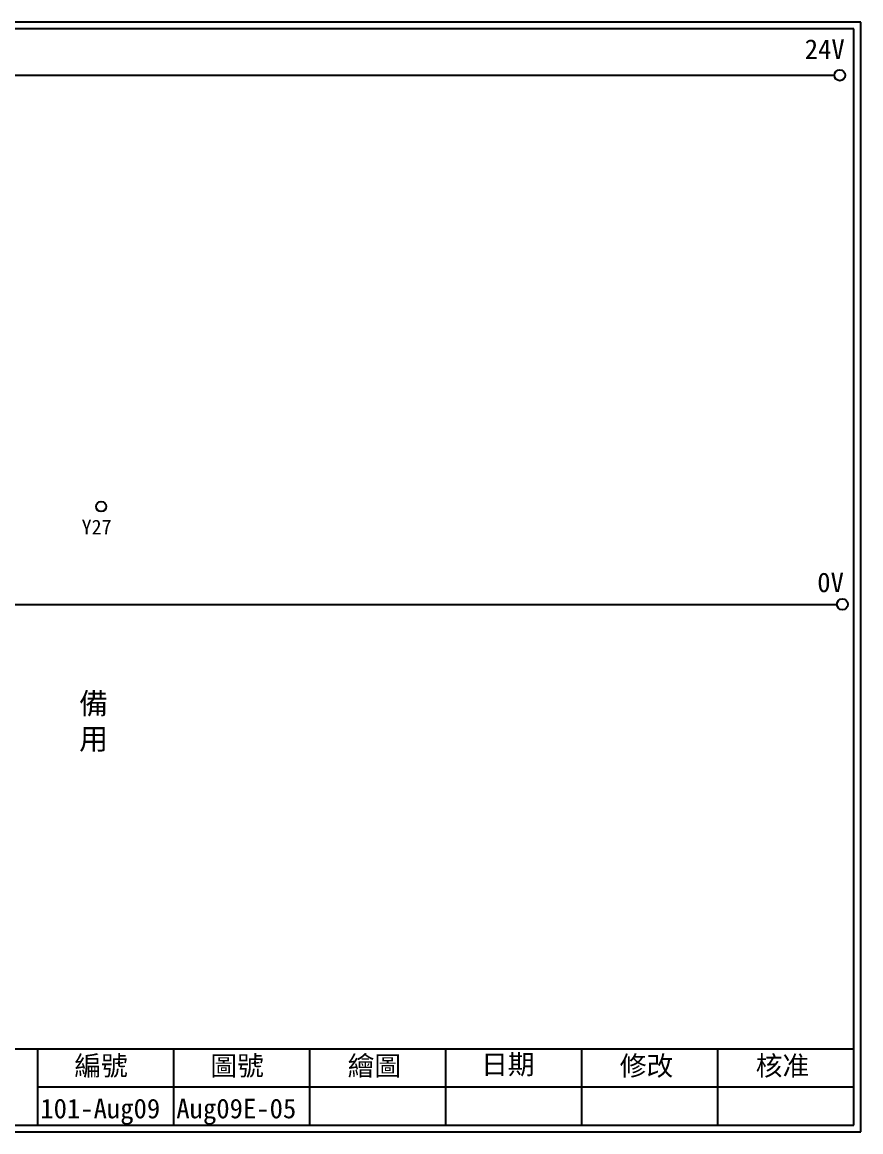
# Model space of a CAD drawing. Extents: x 926 to 1213, y 3 to 207.
# Drawn here: x 1058.6 to 1212.7, y 3 to 207 of the extents above; entities that cross this region are included whole.
import ezdxf

# ---------------------------------------------------------------- set-up
doc = ezdxf.new("R2010")
doc.units = 0
doc.layers.get('0').update_dxf_attribs({"linetype": 'CONTINUOUS'})
doc.layers.add('圖框層', color=7, linetype='CONTINUOUS')
doc.layers.add('標尺寸層', color=3, linetype='CONTINUOUS')
doc.styles.add('CNS', font='romanc.shx', dxfattribs={"bigfont": 'chineset.shx'})
doc.styles.add('STSL', font='KAIU.TTF')

msp = doc.modelspace()

# ---------------------------------------------------------------- linework, layer by layer
for centre in [(1208.88, 197.22), (1209.36, 99.96)]:
    msp.add_circle(centre, 1)
at = {"layer": '圖框層', "color": 7}
for p, q in [((1212.74, 206.97), (925.74, 206.97)), ((1212.74, 3), (1212.74, 206.97)), ((1211.49, 205.72), (926.99, 205.72)), ((1211.49, 4.25), (1211.49, 205.72)), ((926.99, 18.25), (1211.49, 18.25)), ((1061.49, 4.25), (1061.49, 18.25)), ((1086.49, 4.25), (1086.49, 18.25)), ((1111.49, 4.25), (1111.49, 18.25)), ((1136.49, 4.25), (1136.49, 18.25)), ((1161.49, 4.25), (1161.49, 18.25)), ((1186.49, 4.25), (1186.49, 18.25)), ((1061.49, 11.25), (1211.49, 11.25)), ((926.99, 4.25), (1211.49, 4.25)), ((925.74, 3), (1212.74, 3))]:
    msp.add_line(p, q, dxfattribs=at)
at = {"layer": '標尺寸層', "color": 7}
for p, q in [((930.28, 197.22), (1207.88, 197.22)), ((930.49, 99.96), (1208.36, 99.96))]:
    msp.add_line(p, q, dxfattribs=at)
msp.add_circle((1073.13, 117.93), 0.92, dxfattribs=at)

# ---------------------------------------------------------------- texts
at = {"layer": '圖框層', "color": 4, "style": 'STSL'}
for s, height, p in [('24V', 3.6, (1202.44, 200.22)), ('Y27', 2.7, (1069.54, 112.81)), ('0V', 3.6, (1204.74, 102.2)), ('編號', 3.6, (1068.21, 13.34)), ('圖號', 3.6, (1093.21, 13.34)), ('繪圖', 3.6, (1118.44, 13.34)), ('日期', 3.6, (1142.96, 13.59)), ('修改', 3.6, (1168.44, 13.34)), ('核准', 3.6, (1193.44, 13.34)), ('101-Aug09', 3.6, (1061.95, 5.48)), ('Aug09E-05', 3.6, (1086.95, 5.48))]:
    msp.add_text(s, height=height, dxfattribs=at).set_placement(p)
at = {"layer": '標尺寸層', "color": 7, "insert": (1071.75, 78.26), "char_height": 3.9, "width": 8.6627, "attachment_point": 5, "style": 'CNS'}
msp.add_mtext('{\\fDFKai-SB|b0|i0|c136|p65;備用}', dxfattribs=at)

doc.saveas('drawing.dxf')
